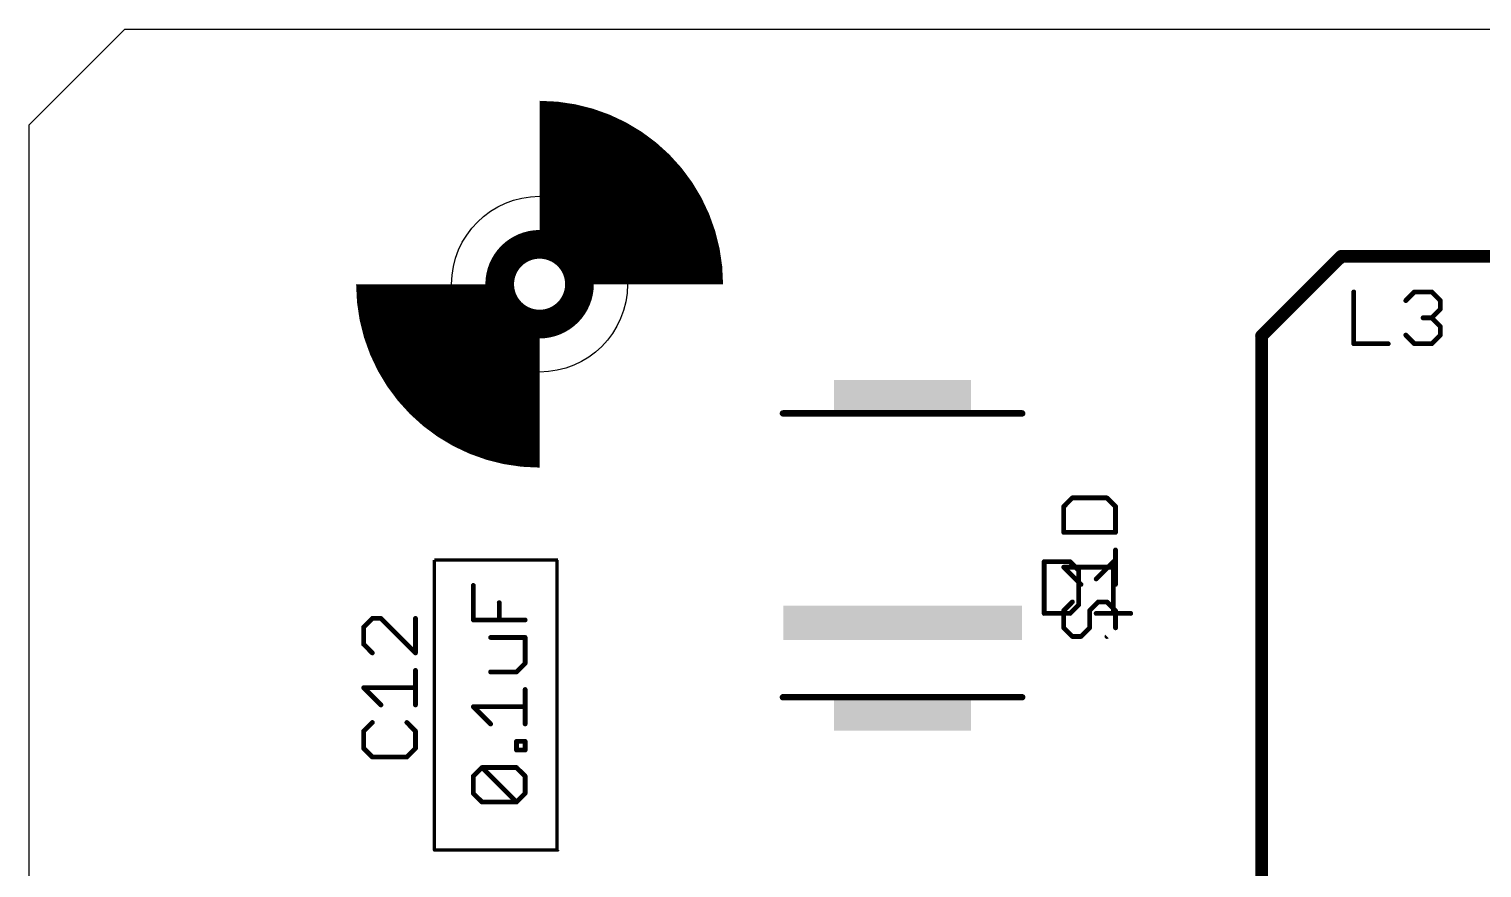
# Model space of a CAD drawing. Extents: x 2 to 123, y -4 to 52.
# Drawn here: x 2.03 to 25.16, y 38.71 to 52.07 of the extents above; entities that cross this region are included whole.
import ezdxf

# ---------------------------------------------------------------- set-up
doc = ezdxf.new("R2010")
doc.units = 0
doc.header["$MEASUREMENT"] = 0
doc.layers.get('0').update_dxf_attribs({"linetype": 'CONTINUOUS'})
for name, color, linetype in [('20', 53, 'CONTINUOUS'), ('25', 253, 'CONTINUOUS'), ('27', 253, 'CONTINUOUS'), ('39', 12, 'CONTINUOUS'), ('51', 253, 'CONTINUOUS')]:
    doc.layers.add(name, color=color, linetype=linetype)

# ---------------------------------------------------------------- blocks, each defined once
blk = doc.blocks.new('RECT')
blk.add_solid([(-0.5, -0.5), (0.5, -0.5), (-0.5, 0.5), (0.5, 0.5)])

msp = doc.modelspace()

# ---------------------------------------------------------------- linework, layer by layer
at = {"layer": '20'}
for p, q in [((3.556, 52.07), (2.032, 50.546)), ((3.556, 52.07), (92.456, 52.07)), ((2.032, 1.016), (2.032, 50.546))]:
    msp.add_line(p, q, dxfattribs=at)
msp.add_circle((10.16, 48.006), 1.4, dxfattribs=at)
at = {"layer": '25', "const_width": 0.0762}
for points in [[(23.122, 47.883), (23.122, 47.058)], [(23.95, 47.745), (24.088, 47.883)], [(24.088, 47.883), (24.363, 47.883)], [(24.363, 47.883), (24.5, 47.745)], [(24.5, 47.745), (24.5, 47.608)], [(24.363, 47.471), (24.225, 47.471)], [(24.5, 47.608), (24.363, 47.471)], [(24.363, 47.471), (24.5, 47.333)], [(24.088, 47.058), (23.95, 47.196)], [(24.5, 47.196), (24.363, 47.058)], [(24.5, 47.333), (24.5, 47.196)], [(23.122, 47.058), (23.671, 47.058)], [(24.363, 47.058), (24.088, 47.058)], [(18.193, 43.587), (18.193, 42.763)], [(18.605, 43.587), (18.193, 43.587)], [(18.742, 43.45), (18.605, 43.587)], [(18.742, 42.9), (18.742, 43.45)], [(19.021, 43.312), (19.296, 43.587)], [(19.296, 43.587), (19.296, 42.763)], [(18.193, 42.763), (18.605, 42.763)], [(18.605, 42.763), (18.742, 42.9)], [(19.021, 42.763), (19.571, 42.763)], [(7.497, 42.683), (7.36, 42.546)], [(7.36, 42.546), (7.36, 42.271)], [(7.635, 42.683), (7.497, 42.683)], [(8.184, 42.133), (7.635, 42.683)], [(8.184, 42.683), (8.184, 42.133)], [(7.36, 42.271), (7.497, 42.133)], [(8.184, 41.305), (8.184, 41.855)], [(7.635, 41.305), (7.36, 41.58)], [(7.36, 41.58), (8.184, 41.58)], [(7.497, 41.026), (7.36, 40.888)], [(8.184, 40.888), (8.047, 41.026)], [(7.36, 40.888), (7.36, 40.614)], [(8.184, 40.614), (8.184, 40.888)], [(7.36, 40.614), (7.497, 40.476)], [(7.497, 40.476), (8.047, 40.476)], [(8.047, 40.476), (8.184, 40.614)]]:
    msp.add_lwpolyline(points, dxfattribs=at)
at = {"layer": '25', "const_width": 0.0381}
for points in [[(23.141, 47.883, 1), (23.103, 47.883)], [(24.088, 47.902, 1), (24.088, 47.864)], [(24.101, 47.869, 1), (24.074, 47.896)], [(24.376, 47.896, 1), (24.349, 47.869)], [(24.363, 47.864, 1), (24.363, 47.902)], [(23.937, 47.759, 1), (23.964, 47.732)], [(24.519, 47.745, 1), (24.481, 47.745)], [(24.486, 47.732, 1), (24.513, 47.759)], [(24.225, 47.49, 1), (24.225, 47.451)], [(24.376, 47.484, 1), (24.349, 47.457)], [(24.349, 47.484, 1), (24.376, 47.457)], [(24.363, 47.451, 1), (24.363, 47.49)], [(24.481, 47.608, 1), (24.519, 47.608)], [(24.513, 47.594, 1), (24.486, 47.621)], [(23.964, 47.209, 1), (23.937, 47.182)], [(24.519, 47.333, 1), (24.481, 47.333)], [(24.481, 47.196, 1), (24.519, 47.196)], [(24.486, 47.32, 1), (24.513, 47.347)], [(24.513, 47.182, 1), (24.486, 47.209)], [(23.122, 47.077, 1), (23.122, 47.039)], [(23.103, 47.058, 1), (23.141, 47.058)], [(23.671, 47.039, 1), (23.671, 47.077)], [(24.088, 47.077, 1), (24.088, 47.039)], [(24.074, 47.045, 1), (24.101, 47.072)], [(24.349, 47.072, 1), (24.376, 47.045)], [(24.363, 47.039, 1), (24.363, 47.077)], [(18.212, 43.587, 1), (18.174, 43.587)], [(18.193, 43.606, 1), (18.193, 43.568)], [(18.618, 43.601, 1), (18.591, 43.574)], [(18.605, 43.568, 1), (18.605, 43.606)], [(18.761, 43.45, 1), (18.723, 43.45)], [(19.315, 43.587, 1), (19.277, 43.587)], [(19.31, 43.574, 1), (19.283, 43.601)], [(18.729, 43.436, 1), (18.756, 43.463)], [(19.008, 43.326, 1), (19.035, 43.299)], [(18.193, 42.782, 1), (18.193, 42.743)], [(18.591, 42.776, 1), (18.618, 42.749)], [(18.605, 42.743, 1), (18.605, 42.782)], [(18.723, 42.9, 1), (18.761, 42.9)], [(18.756, 42.886, 1), (18.729, 42.913)], [(19.021, 42.782, 1), (19.021, 42.743)], [(19.571, 42.743, 1), (19.571, 42.782)], [(7.379, 42.546, 1), (7.341, 42.546)], [(7.346, 42.559, 1), (7.373, 42.532)], [(7.497, 42.702, 1), (7.497, 42.664)], [(7.511, 42.67, 1), (7.484, 42.697)], [(7.648, 42.697, 1), (7.621, 42.67)], [(7.635, 42.664, 1), (7.635, 42.702)], [(8.203, 42.683, 1), (8.165, 42.683)], [(18.174, 42.763, 1), (18.212, 42.763)], [(19.277, 42.763, 1), (19.315, 42.763)], [(7.373, 42.284, 1), (7.346, 42.257)], [(7.341, 42.271, 1), (7.379, 42.271)], [(7.484, 42.12, 1), (7.511, 42.147)], [(8.165, 42.133, 1), (8.203, 42.133)], [(8.171, 42.12, 1), (8.198, 42.147)], [(8.203, 41.855, 1), (8.165, 41.855)], [(7.373, 41.593, 1), (7.346, 41.566)], [(7.36, 41.599, 1), (7.36, 41.561)], [(8.184, 41.561, 1), (8.184, 41.599)], [(7.621, 41.291, 1), (7.648, 41.318)], [(8.165, 41.305, 1), (8.203, 41.305)], [(7.511, 41.012, 1), (7.484, 41.039)], [(8.06, 41.039, 1), (8.033, 41.012)], [(7.379, 40.888, 1), (7.341, 40.888)], [(7.346, 40.902, 1), (7.373, 40.875)], [(8.203, 40.888, 1), (8.165, 40.888)], [(8.171, 40.875, 1), (8.198, 40.902)], [(7.373, 40.627, 1), (7.346, 40.6)], [(7.341, 40.614, 1), (7.379, 40.614)], [(7.497, 40.495, 1), (7.497, 40.457)], [(7.484, 40.463, 1), (7.511, 40.489)], [(8.033, 40.489, 1), (8.06, 40.463)], [(8.047, 40.457, 1), (8.047, 40.495)], [(8.165, 40.614, 1), (8.203, 40.614)], [(8.198, 40.6, 1), (8.171, 40.627)]]:
    msp.add_lwpolyline(points, format="xyb", dxfattribs=at)
at = {"layer": '27', "const_width": 0.0762}
for points in [[(18.642, 44.603), (18.505, 44.465)], [(18.505, 44.465), (18.505, 44.053)], [(19.192, 44.603), (18.642, 44.603)], [(19.329, 44.465), (19.192, 44.603)], [(19.329, 44.053), (19.329, 44.465)], [(18.505, 44.053), (19.329, 44.053)], [(19.329, 43.224), (19.329, 43.774)], [(18.78, 43.224), (18.505, 43.499)], [(18.505, 43.499), (19.329, 43.499)], [(9.105, 42.659), (9.105, 43.209)], [(9.518, 42.659), (9.518, 42.934)], [(18.642, 42.946), (18.505, 42.808)], [(18.505, 42.808), (18.505, 42.533)], [(18.917, 42.808), (19.055, 42.946)], [(18.917, 42.533), (18.917, 42.808)], [(19.055, 42.946), (19.192, 42.946)], [(19.192, 42.946), (19.329, 42.808)], [(19.329, 42.808), (19.329, 42.533)], [(9.93, 42.659), (9.105, 42.659)], [(18.505, 42.533), (18.642, 42.396)], [(18.78, 42.396), (18.917, 42.533)], [(9.93, 42.38), (9.38, 42.38)], [(9.93, 41.968), (9.93, 42.38)], [(18.642, 42.396), (18.78, 42.396)], [(9.38, 41.831), (9.792, 41.831)], [(9.792, 41.831), (9.93, 41.968)], [(9.93, 41.002), (9.93, 41.551)], [(9.38, 41.002), (9.105, 41.277)], [(9.105, 41.277), (9.93, 41.277)], [(9.792, 40.587), (9.792, 40.725)], [(9.792, 40.725), (9.93, 40.725)], [(9.93, 40.725), (9.93, 40.587)], [(9.93, 40.587), (9.792, 40.587)], [(9.105, 40.171), (9.243, 40.308)], [(9.243, 40.308), (9.792, 40.308)], [(9.792, 39.759), (9.243, 40.308)], [(9.792, 40.308), (9.93, 40.171)], [(9.105, 39.896), (9.105, 40.171)], [(9.93, 40.171), (9.93, 39.896)], [(9.243, 39.759), (9.105, 39.896)], [(9.792, 39.759), (9.243, 39.759)], [(9.93, 39.896), (9.792, 39.759)]]:
    msp.add_lwpolyline(points, dxfattribs=at)
at = {"layer": '27', "const_width": 0.0381}
for points in [[(18.524, 44.465, 1), (18.486, 44.465)], [(18.491, 44.479, 1), (18.518, 44.452)], [(18.642, 44.622, 1), (18.642, 44.584)], [(18.656, 44.589, 1), (18.629, 44.616)], [(19.206, 44.616, 1), (19.178, 44.589)], [(19.192, 44.584, 1), (19.192, 44.622)], [(19.348, 44.465, 1), (19.31, 44.465)], [(19.316, 44.452, 1), (19.343, 44.479)], [(18.505, 44.072, 1), (18.505, 44.034)], [(18.486, 44.053, 1), (18.524, 44.053)], [(19.31, 44.053, 1), (19.348, 44.053)], [(19.329, 44.034, 1), (19.329, 44.072)], [(19.348, 43.774, 1), (19.31, 43.774)], [(18.518, 43.513, 1), (18.491, 43.486)], [(18.505, 43.518, 1), (18.505, 43.48)], [(19.329, 43.48, 1), (19.329, 43.518)], [(18.766, 43.211, 1), (18.793, 43.238)], [(9.124, 43.209, 1), (9.086, 43.209)], [(19.31, 43.224, 1), (19.348, 43.224)], [(9.537, 42.934, 1), (9.498, 42.934)], [(18.524, 42.808, 1), (18.486, 42.808)], [(18.491, 42.822, 1), (18.518, 42.795)], [(18.656, 42.932, 1), (18.629, 42.959)], [(18.936, 42.808, 1), (18.898, 42.808)], [(18.904, 42.822, 1), (18.931, 42.795)], [(19.055, 42.965, 1), (19.055, 42.926)], [(19.068, 42.932, 1), (19.041, 42.959)], [(19.206, 42.959, 1), (19.178, 42.932)], [(19.192, 42.926, 1), (19.192, 42.965)], [(19.348, 42.808, 1), (19.31, 42.808)], [(19.316, 42.795, 1), (19.343, 42.822)], [(9.105, 42.678, 1), (9.105, 42.64)], [(9.086, 42.659, 1), (9.124, 42.659)], [(9.498, 42.659, 1), (9.537, 42.659)], [(9.93, 42.64, 1), (9.93, 42.678)], [(18.518, 42.547, 1), (18.491, 42.52)], [(18.931, 42.52, 1), (18.904, 42.547)], [(19.343, 42.52, 1), (19.316, 42.547)], [(9.38, 42.399, 1), (9.38, 42.361)], [(9.949, 42.38, 1), (9.911, 42.38)], [(9.93, 42.361, 1), (9.93, 42.399)], [(18.486, 42.533, 1), (18.524, 42.533)], [(18.642, 42.415, 1), (18.642, 42.377)], [(18.629, 42.382, 1), (18.656, 42.409)], [(18.766, 42.409, 1), (18.793, 42.382)], [(18.78, 42.377, 1), (18.78, 42.415)], [(18.898, 42.533, 1), (18.936, 42.533)], [(19.178, 42.409, 1), (19.206, 42.382)], [(19.31, 42.533, 1), (19.348, 42.533)], [(9.38, 41.85, 1), (9.38, 41.811)], [(9.792, 41.811, 1), (9.792, 41.85)], [(9.911, 41.968, 1), (9.949, 41.968)], [(9.943, 41.954, 1), (9.916, 41.981)], [(9.779, 41.844, 1), (9.806, 41.817)], [(9.949, 41.551, 1), (9.911, 41.551)], [(9.119, 41.29, 1), (9.092, 41.263)], [(9.105, 41.296, 1), (9.105, 41.258)], [(9.93, 41.258, 1), (9.93, 41.296)], [(9.367, 40.988, 1), (9.394, 41.015)], [(9.911, 41.002, 1), (9.949, 41.002)], [(9.811, 40.725, 1), (9.773, 40.725)], [(9.792, 40.744, 1), (9.792, 40.706)], [(9.949, 40.725, 1), (9.911, 40.725)], [(9.93, 40.706, 1), (9.93, 40.744)], [(9.792, 40.607, 1), (9.792, 40.568)], [(9.773, 40.587, 1), (9.811, 40.587)], [(9.911, 40.587, 1), (9.949, 40.587)], [(9.93, 40.568, 1), (9.93, 40.607)], [(9.243, 40.327, 1), (9.243, 40.289)], [(9.256, 40.322, 1), (9.229, 40.295)], [(9.256, 40.295, 1), (9.229, 40.322)], [(9.806, 40.322, 1), (9.779, 40.295)], [(9.792, 40.289, 1), (9.792, 40.327)], [(9.124, 40.171, 1), (9.086, 40.171)], [(9.092, 40.184, 1), (9.119, 40.158)], [(9.949, 40.171, 1), (9.911, 40.171)], [(9.916, 40.158, 1), (9.943, 40.184)], [(9.119, 39.91, 1), (9.092, 39.883)], [(9.086, 39.896, 1), (9.124, 39.896)], [(9.243, 39.778, 1), (9.243, 39.74)], [(9.229, 39.745, 1), (9.256, 39.772)], [(9.779, 39.772, 1), (9.806, 39.745)], [(9.779, 39.745, 1), (9.806, 39.772)], [(9.792, 39.74, 1), (9.792, 39.778)], [(9.911, 39.896, 1), (9.949, 39.896)], [(9.943, 39.883, 1), (9.916, 39.91)]]:
    msp.add_lwpolyline(points, format="xyb", dxfattribs=at)
at = {"layer": '39', "const_width": 0.0508}
for points in [[(8.485, 38.995), (8.485, 43.614)], [(8.485, 43.614), (10.451, 43.614)], [(10.438, 38.995), (10.438, 43.614)], [(10.451, 38.995), (8.485, 38.995)]]:
    msp.add_lwpolyline(points, dxfattribs=at)
at = {"layer": '39', "const_width": 0.0254}
for points in [[(8.485, 39.007, 1), (8.485, 38.982)], [(8.472, 38.995, 1), (8.498, 38.995)], [(10.438, 38.995, 1), (10.464, 38.995)]]:
    msp.add_lwpolyline(points, format="xyb", dxfattribs=at)
at = {"layer": '51'}
for points, const_width in [([(11.938, 48.006, 0.4142), (10.16, 49.784)], 2.286), ([(8.382, 48.006, 0.4142), (10.16, 46.228)], 2.286), ([(10.16, 47.371, 1), (10.16, 48.641, 1), (10.16, 47.371)], 0.457), ([(22.924, 48.501, 1), (22.924, 48.4)], 0.102), ([(22.959, 48.415, 1), (22.888, 48.486)], 0.102), ([(21.704, 47.181, 1), (21.603, 47.181)], 0.102), ([(21.618, 47.216, 1), (21.689, 47.145)], 0.102), ([(14.034, 45.974, 1), (14.034, 45.923)], 0.0508), ([(17.843, 45.923, 1), (17.843, 45.974)], 0.0508), ([(14.034, 41.453, 1), (14.034, 41.402)], 0.0508), ([(17.843, 41.402, 1), (17.843, 41.453)], 0.0508)]:
    msp.add_lwpolyline(points, format="xyb", dxfattribs=dict(at, const_width=const_width))
for points, const_width in [([(21.654, 47.181), (22.924, 48.45)], 0.203), ([(22.924, 48.45), (34.353, 48.45)], 0.203), ([(21.654, 35.751), (21.654, 47.181)], 0.203), ([(17.843, 45.949), (14.034, 45.949)], 0.102), ([(17.843, 41.427), (14.034, 41.427)], 0.102)]:
    msp.add_lwpolyline(points, dxfattribs=dict(at, const_width=const_width))

# ---------------------------------------------------------------- block references
at = {"layer": '51', "rotation": 90}
for p, xscale, yscale in [((15.938, 46.215), 0.5334, 2.1844), ((15.938, 42.613), 0.55, 3.8), ((15.938, 41.161), 0.5334, 2.1844)]:
    msp.add_blockref('RECT', p, dxfattribs=dict(at, xscale=xscale, yscale=yscale))

doc.saveas('drawing.dxf')
